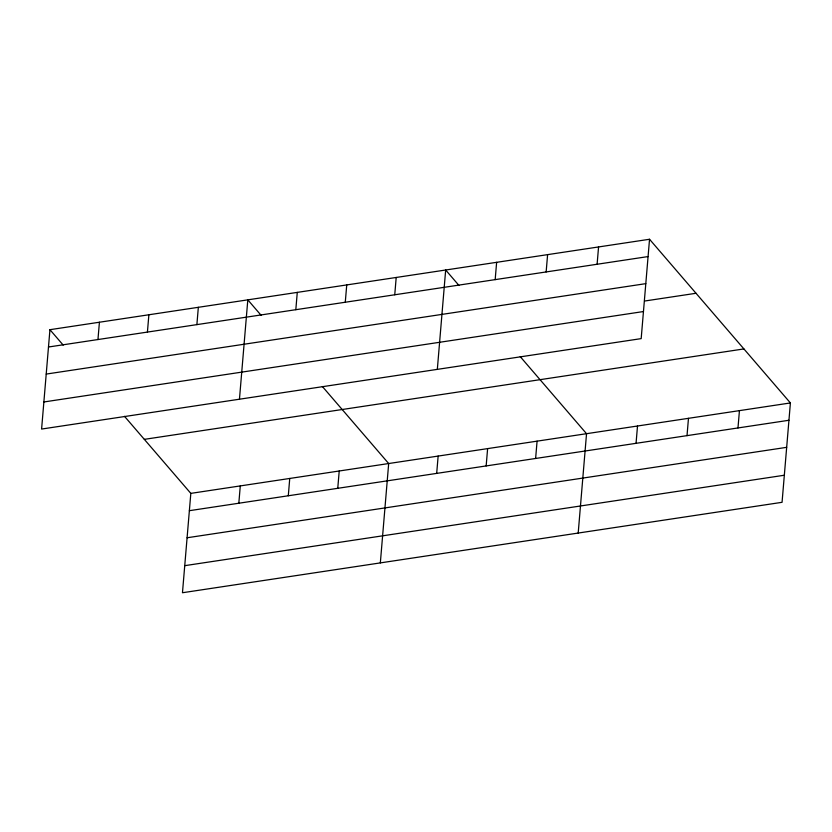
<?xml version="1.0" encoding="UTF-8"?>
<svg xmlns="http://www.w3.org/2000/svg" width="832" height="832" viewBox="0 0 832 832"><rect width="100%" height="100%" fill="white"/><g stroke="black" fill="none" stroke-linecap="round" stroke-linejoin="round"><path stroke-width="1.25" d="M49.941 329.69L41.6 429.052L641.181 338.624L649.532 239.262L49.941 329.69L63.222 345.124M97.958 339.539L99.414 322.234M147.42 332.082L148.876 314.766M196.882 324.615L198.338 307.31M124.509 416.333L190.819 493.376L182.468 592.738L782.059 502.31L790.4 402.948L649.532 239.262M239.46 399.204L247.811 299.853L261.092 315.286M238.826 503.225L240.282 485.919M295.818 309.702L297.274 292.386M288.298 495.768L289.744 478.462M345.28 302.234L346.736 284.929M337.761 488.311L339.217 470.995M394.753 294.778L396.198 277.472M380.338 562.9L388.679 463.538L322.369 386.495M437.33 369.366L445.671 270.005L458.952 285.438M436.686 473.387L438.142 456.082M495.175 279.635L496.631 262.319M486.158 465.93L487.614 448.614M546.146 271.95L547.602 254.634M535.621 458.463L537.077 441.158M597.106 264.254L598.562 246.948M578.198 533.052L586.539 433.701L520.239 356.647M636.054 443.321L637.51 426.005M687.014 435.635L688.47 418.319M737.984 427.95L739.44 410.634M48.485 347.006L648.076 256.568M46.218 374.078L645.798 283.65M645.05 300.966L696.02 293.28M43.878 401.97L643.458 311.542M144.331 439.358L743.912 348.93M190.819 493.376L790.4 402.948M189.363 510.692L788.944 420.264M187.086 537.763L786.677 447.335M184.746 565.666L784.326 475.238"/></g></svg>
